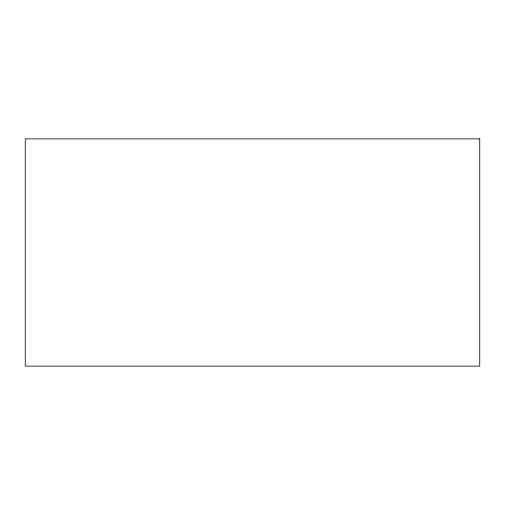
<?xml version="1.0" encoding="UTF-8"?>
<svg xmlns="http://www.w3.org/2000/svg" width="505" height="505" viewBox="0 0 505 505"><rect width="100%" height="100%" fill="white"/><g stroke="black" fill="none" stroke-linecap="round" stroke-linejoin="round"><path stroke-width="0.76" d="M479.75 138.875L25.25 138.875L25.25 366.125L479.75 366.125L479.75 138.875"/></g></svg>
